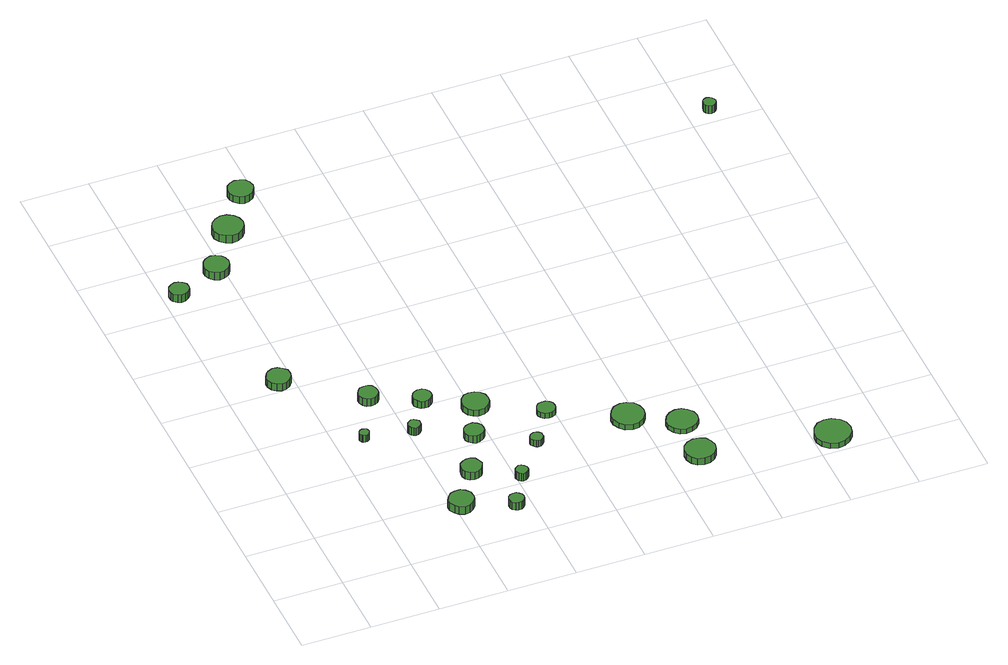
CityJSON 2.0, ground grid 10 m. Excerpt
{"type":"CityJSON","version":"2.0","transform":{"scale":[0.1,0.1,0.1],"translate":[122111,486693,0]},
"CityObjects":{
"tree1":{"type":"SolitaryVegetationObject","attributes":{"function":"something"},"geometry":[{"type":"MultiSurface","lod":"1","boundaries":[[[0,1,2,3,4,5,6,7,8,9,10,11,12,13,14]],[[15,16,17,18,19,20,21,22,23,24,25,26,27,28,29]],[[0,29,28,1]],[[1,28,27,2]],[[2,27,26,3]],[[3,26,25,4]],[[4,25,24,5]],[[5,24,23,6]],[[6,23,22,7]],[[7,22,21,8]],[[8,21,20,9]],[[9,20,19,10]],[[10,19,18,11]],[[11,18,17,12]],[[12,17,16,13]],[[13,16,15,14]],[[14,15,29,0]]]}]},
"tree2":{"type":"SolitaryVegetationObject","attributes":{"function":"something"},"geometry":[{"type":"MultiSurface","lod":"1","boundaries":[[[30,31,32,33,34,35,36,37,38,39,40,41,42,43,44]],[[45,46,47,48,49,50,51,52,53,54,55,56,57,58,59]],[[30,59,58,31]],[[31,58,57,32]],[[32,57,56,33]],[[33,56,55,34]],[[34,55,54,35]],[[35,54,53,36]],[[36,53,52,37]],[[37,52,51,38]],[[38,51,50,39]],[[39,50,49,40]],[[40,49,48,41]],[[41,48,47,42]],[[42,47,46,43]],[[43,46,45,44]],[[44,45,59,30]]]}]},
"tree3":{"type":"SolitaryVegetationObject","attributes":{"function":"something"},"geometry":[{"type":"MultiSurface","lod":"1","boundaries":[[[60,61,62,63,64,65,66,67,68,69,70,71,72,73,74]],[[75,76,77,78,79,80,81,82,83,84,85,86,87,88,89]],[[60,89,88,61]],[[61,88,87,62]],[[62,87,86,63]],[[63,86,85,64]],[[64,85,84,65]],[[65,84,83,66]],[[66,83,82,67]],[[67,82,81,68]],[[68,81,80,69]],[[69,80,79,70]],[[70,79,78,71]],[[71,78,77,72]],[[72,77,76,73]],[[73,76,75,74]],[[74,75,89,60]]]}]},
"tree4":{"type":"SolitaryVegetationObject","attributes":{"function":"something"},"geometry":[{"type":"MultiSurface","lod":"1","boundaries":[[[90,91,92,93,94,95,96,97,98,99,100,101,102,103,104]],[[105,106,107,108,109,110,111,112,113,114,115,116,117,118,119]],[[90,119,118,91]],[[91,118,117,92]],[[92,117,116,93]],[[93,116,115,94]],[[94,115,114,95]],[[95,114,113,96]],[[96,113,112,97]],[[97,112,111,98]],[[98,111,110,99]],[[99,110,109,100]],[[100,109,108,101]],[[101,108,107,102]],[[102,107,106,103]],[[103,106,105,104]],[[104,105,119,90]]]}]},
"tree5":{"type":"SolitaryVegetationObject","attributes":{"function":"something"},"geometry":[{"type":"MultiSurface","lod":"1","boundaries":[[[120,121,122,123,124,125,126,127,128,129,130,131,132,133,134]],[[135,136,137,138,139,140,141,142,143,144,145,146,147,148,149]],[[120,149,148,121]],[[121,148,147,122]],[[122,147,146,123]],[[123,146,145,124]],[[124,145,144,125]],[[125,144,143,126]],[[126,143,142,127]],[[127,142,141,128]],[[128,141,140,129]],[[129,140,139,130]],[[130,139,138,131]],[[131,138,137,132]],[[132,137,136,133]],[[133,136,135,134]],[[134,135,149,120]]]}]},
"tree6":{"type":"SolitaryVegetationObject","attributes":{"function":"something"},"geometry":[{"type":"MultiSurface","lod":"1","boundaries":[[[150,151,152,153,154,155,156,157,158,159,160,161,162,163,164]],[[165,166,167,168,169,170,171,172,173,174,175,176,177,178,179]],[[150,179,178,151]],[[151,178,177,152]],[[152,177,176,153]],[[153,176,175,154]],[[154,175,174,155]],[[155,174,173,156]],[[156,173,172,157]],[[157,172,171,158]],[[158,171,170,159]],[[159,170,169,160]],[[160,169,168,161]],[[161,168,167,162]],[[162,167,166,163]],[[163,166,165,164]],[[164,165,179,150]]]}]},
"tree7":{"type":"SolitaryVegetationObject","attributes":{"function":"something"},"geometry":[{"type":"MultiSurface","lod":"1","boundaries":[[[180,181,182,183,184,185,186,187,188,189,190,191,192,193,194]],[[195,196,197,198,199,200,201,202,203,204,205,206,207,208,209]],[[180,209,208,181]],[[181,208,207,182]],[[182,207,206,183]],[[183,206,205,184]],[[184,205,204,185]],[[185,204,203,186]],[[186,203,202,187]],[[187,202,201,188]],[[188,201,200,189]],[[189,200,199,190]],[[190,199,198,191]],[[191,198,197,192]],[[192,197,196,193]],[[193,196,195,194]],[[194,195,209,180]]]}]},
"tree8":{"type":"SolitaryVegetationObject","attributes":{"function":"something"},"geometry":[{"type":"MultiSurface","lod":"1","boundaries":[[[210,211,212,213,214,215,216,217,218,219,220,221,222,223,224]],[[225,226,227,228,229,230,231,232,233,234,235,236,237,238,239]],[[210,239,238,211]],[[211,238,237,212]],[[212,237,236,213]],[[213,236,235,214]],[[214,235,234,215]],[[215,234,233,216]],[[216,233,232,217]],[[217,232,231,218]],[[218,231,230,219]],[[219,230,229,220]],[[220,229,228,221]],[[221,228,227,222]],[[222,227,226,223]],[[223,226,225,224]],[[224,225,239,210]]]}]},
"tree9":{"type":"SolitaryVegetationObject","attributes":{"function":"something"},"geometry":[{"type":"MultiSurface","lod":"1","boundaries":[[[240,241,242,243,244,245,246,247,248,249,250,251,252,253,254]],[[255,256,257,258,259,260,261,262,263,264,265,266,267,268,269]],[[240,269,268,241]],[[241,268,267,242]],[[242,267,266,243]],[[243,266,265,244]],[[244,265,264,245]],[[245,264,263,246]],[[246,263,262,247]],[[247,262,261,248]],[[248,261,260,249]],[[249,260,259,250]],[[250,259,258,251]],[[251,258,257,252]],[[252,257,256,253]],[[253,256,255,254]],[[254,255,269,240]]]}]},
"tree10":{"type":"SolitaryVegetationObject","attributes":{"function":"something"},"geometry":[{"type":"MultiSurface","lod":"1","boundaries":[[[270,271,272,273,274,275,276,277,278,279,280,281,282,283,284]],[[285,286,287,288,289,290,291,292,293,294,295,296,297,298,299]],[[270,299,298,271]],[[271,298,297,272]],[[272,297,296,273]],[[273,296,295,274]],[[274,295,294,275]],[[275,294,293,276]],[[276,293,292,277]],[[277,292,291,278]],[[278,291,290,279]],[[279,290,289,280]],[[280,289,288,281]],[[281,288,287,282]],[[282,287,286,283]],[[283,286,285,284]],[[284,285,299,270]]]}]},
"tree11":{"type":"SolitaryVegetationObject","attributes":{"function":"something"},"geometry":[{"type":"MultiSurface","lod":"1","boundaries":[[[300,301,302,303,304,305,306,307,308,309,310,311,312,313,314]],[[315,316,317,318,319,320,321,322,323,324,325,326,327,328,329]],[[300,329,328,301]],[[301,328,327,302]],[[302,327,326,303]],[[303,326,325,304]],[[304,325,324,305]],[[305,324,323,306]],[[306,323,322,307]],[[307,322,321,308]],[[308,321,320,309]],[[309,320,319,310]],[[310,319,318,311]],[[311,318,317,312]],[[312,317,316,313]],[[313,316,315,314]],[[314,315,329,300]]]}]},
"tree12":{"type":"SolitaryVegetationObject","attributes":{"function":"something"},"geometry":[{"type":"MultiSurface","lod":"1","boundaries":[[[330,331,332,333,334,335,336,337,338,339,340,341,342,343,344]],[[345,346,347,348,349,350,351,352,353,354,355,356,357,358,359]],[[330,359,358,331]],[[331,358,357,332]],[[332,357,356,333]],[[333,356,355,334]],[[334,355,354,335]],[[335,354,353,336]],[[336,353,352,337]],[[337,352,351,338]],[[338,351,350,339]],[[339,350,349,340]],[[340,349,348,341]],[[341,348,347,342]],[[342,347,346,343]],[[343,346,345,344]],[[344,345,359,330]]]}]},
"tree13":{"type":"SolitaryVegetationObject","attributes":{"function":"something"},"geometry":[{"type":"MultiSurface","lod":"1","boundaries":[[[360,361,362,363,364,365,366,367,368,369,370,371,372,373,374]],[[375,376,377,378,379,380,381,382,383,384,385,386,387,388,389]],[[360,389,388,361]],[[361,388,387,362]],[[362,387,386,363]],[[363,386,385,364]],[[364,385,384,365]],[[365,384,383,366]],[[366,383,382,367]],[[367,382,381,368]],[[368,381,380,369]],[[369,380,379,370]],[[370,379,378,371]],[[371,378,377,372]],[[372,377,376,373]],[[373,376,375,374]],[[374,375,389,360]]]}]},
"tree14":{"type":"SolitaryVegetationObject","attributes":{"function":"something"},"geometry":[{"type":"MultiSurface","lod":"1","boundaries":[[[390,391,392,393,394,395,396,397,398,399,400,401,402,403,404]],[[405,406,407,408,409,410,411,412,413,414,415,416,417,418,419]],[[390,419,418,391]],[[391,418,417,392]],[[392,417,416,393]],[[393,416,415,394]],[[394,415,414,395]],[[395,414,413,396]],[[396,413,412,397]],[[397,412,411,398]],[[398,411,410,399]],[[399,410,409,400]],[[400,409,408,401]],[[401,408,407,402]],[[402,407,406,403]],[[403,406,405,404]],[[404,405,419,390]]]}]},
"tree15":{"type":"SolitaryVegetationObject","attributes":{"function":"something"},"geometry":[{"type":"MultiSurface","lod":"1","boundaries":[[[420,421,422,423,424,425,426,427,428,429,430,431,432,433,434]],[[435,436,437,438,439,440,441,442,443,444,445,446,447,448,449]],[[420,449,448,421]],[[421,448,447,422]],[[422,447,446,423]],[[423,446,445,424]],[[424,445,444,425]],[[425,444,443,426]],[[426,443,442,427]],[[427,442,441,428]],[[428,441,440,429]],[[429,440,439,430]],[[430,439,438,431]],[[431,438,437,432]],[[432,437,436,433]],[[433,436,435,434]],[[434,435,449,420]]]}]},
"tree16":{"type":"SolitaryVegetationObject","attributes":{"function":"something"},"geometry":[{"type":"MultiSurface","lod":"1","boundaries":[[[450,451,452,453,454,455,456,457,458,459,460,461,462,463,464]],[[465,466,467,468,469,470,471,472,473,474,475,476,477,478,479]],[[450,479,478,451]],[[451,478,477,452]],[[452,477,476,453]],[[453,476,475,454]],[[454,475,474,455]],[[455,474,473,456]],[[456,473,472,457]],[[457,472,471,458]],[[458,471,470,459]],[[459,470,469,460]],[[460,469,468,461]],[[461,468,467,462]],[[462,467,466,463]],[[463,466,465,464]],[[464,465,479,450]]]}]},
"tree17":{"type":"SolitaryVegetationObject","attributes":{"function":"something"},"geometry":[{"type":"MultiSurface","lod":"1","boundaries":[[[480,481,482,483,484,485,486,487,488,489,490,491,492,493,494]],[[495,496,497,498,499,500,501,502,503,504,505,506,507,508,509]],[[480,509,508,481]],[[481,508,507,482]],[[482,507,506,483]],[[483,506,505,484]],[[484,505,504,485]],[[485,504,503,486]],[[486,503,502,487]],[[487,502,501,488]],[[488,501,500,489]],[[489,500,499,490]],[[490,499,498,491]],[[491,498,497,492]],[[492,497,496,493]],[[493,496,495,494]],[[494,495,509,480]]]}]},
"tree18":{"type":"SolitaryVegetationObject","attributes":{"function":"something"},"geometry":[{"type":"MultiSurface","lod":"1","boundaries":[[[510,511,512,513,514,515,516,517,518,519,520,521,522,523,524]],[[525,526,527,528,529,530,531,532,533,534,535,536,537,538,539]],[[510,539,538,511]],[[511,538,537,512]],[[512,537,536,513]],[[513,536,535,514]],[[514,535,534,515]],[[515,534,533,516]],[[516,533,532,517]],[[517,532,531,518]],[[518,531,530,519]],[[519,530,529,520]],[[520,529,528,521]],[[521,528,527,522]],[[522,527,526,523]],[[523,526,525,524]],[[524,525,539,510]]]}]},
"tree19":{"type":"SolitaryVegetationObject","attributes":{"function":"something"},"geometry":[{"type":"MultiSurface","lod":"1","boundaries":[[[540,541,542,543,544,545,546,547,548,549,550,551,552,553,554]],[[555,556,557,558,559,560,561,562,563,564,565,566,567,568,569]],[[540,569,568,541]],[[541,568,567,542]],[[542,567,566,543]],[[543,566,565,544]],[[544,565,564,545]],[[545,564,563,546]],[[546,563,562,547]],[[547,562,561,548]],[[548,561,560,549]],[[549,560,559,550]],[[550,559,558,551]],[[551,558,557,552]],[[552,557,556,553]],[[553,556,555,554]],[[554,555,569,540]]]}]},
"tree20":{"type":"SolitaryVegetationObject","attributes":{"function":"something"},"geometry":[{"type":"MultiSurface","lod":"1","boundaries":[[[570,571,572,573,574,575,576,577,578,579,580,581,582,583,584]],[[585,586,587,588,589,590,591,592,593,594,595,596,597,598,599]],[[570,599,598,571]],[[571,598,597,572]],[[572,597,596,573]],[[573,596,595,574]],[[574,595,594,575]],[[575,594,593,576]],[[576,593,592,577]],[[577,592,591,578]],[[578,591,590,579]],[[579,590,589,580]],[[580,589,588,581]],[[581,588,587,582]],[[582,587,586,583]],[[583,586,585,584]],[[584,585,599,570]]]}]},
"tree21":{"type":"SolitaryVegetationObject","attributes":{"function":"something"},"geometry":[{"type":"MultiSurface","lod":"1","boundaries":[[[600,601,602,603,604,605,606,607,608,609,610,611,612,613,614]],[[615,616,617,618,619,620,621,622,623,624,625,626,627,628,629]],[[600,629,628,601]],[[601,628,627,602]],[[602,627,626,603]],[[603,626,625,604]],[[604,625,624,605]],[[605,624,623,606]],[[606,623,622,607]],[[607,622,621,608]],[[608,621,620,609]],[[609,620,619,610]],[[610,619,618,611]],[[611,618,617,612]],[[612,617,616,613]],[[613,616,615,614]],[[614,615,629,600]]]}]},
"tree22":{"type":"SolitaryVegetationObject","attributes":{"function":"something"},"geometry":[{"type":"MultiSurface","lod":"1","boundaries":[[[630,631,632,633,634,635,636,637,638,639,640,641,642,643,644]],[[645,646,647,648,649,650,651,652,653,654,655,656,657,658,659]],[[630,659,658,631]],[[631,658,657,632]],[[632,657,656,633]],[[633,656,655,634]],[[634,655,654,635]],[[635,654,653,636]],[[636,653,652,637]],[[637,652,651,638]],[[638,651,650,639]],[[639,650,649,640]],[[640,649,648,641]],[[641,648,647,642]],[[642,647,646,643]],[[643,646,645,644]],[[644,645,659,630]]]}]}
},
"vertices":[
[94,414,17],[93,421,17],[88,426,17],[82,430,17],[75,431,17],[68,428,17],[63,424,17],[60,417,17],[60,410,17],[63,403,17],[68,399,17],[75,396,17],[82,397,17],[88,401,17],[93,407,17],[93,407,5],[88,401,5],[82,397,5],[75,396,5],[68,399,5],[63,403,5],[60,410,5],[60,417,5],[63,424,5],[68,428,5],[75,431,5],[82,430,5],[88,426,5],[93,421,5],[94,414,5],
[36,632,18],[35,638,18],[31,642,18],[26,645,18],[20,646,18],[15,644,18],[10,640,18],[8,635,18],[8,629,18],[10,624,18],[15,620,18],[20,618,18],[26,619,18],[31,622,18],[35,626,18],[35,626,5],[31,622,5],[26,619,5],[20,618,5],[15,620,5],[10,624,5],[8,629,5],[8,635,5],[10,640,5],[15,644,5],[20,646,5],[26,645,5],[31,642,5],[35,638,5],[36,632,5],
[147,262,16],[146,265,16],[145,267,16],[142,268,16],[139,269,16],[136,268,16],[134,266,16],[133,263,16],[133,260,16],[134,258,16],[136,256,16],[139,255,16],[142,255,16],[145,257,16],[146,259,16],[146,259,4],[145,257,4],[142,255,4],[139,255,4],[136,256,4],[134,258,4],[133,260,4],[133,263,4],[134,266,4],[136,268,4],[139,269,4],[142,268,4],[145,267,4],[146,265,4],[147,262,4],
[226,84,16],[225,92,16],[220,98,16],[214,102,16],[206,102,16],[199,100,16],[194,95,16],[190,88,16],[190,81,16],[194,74,16],[199,69,16],[206,66,16],[214,67,16],[220,71,16],[225,77,16],[225,77,3],[220,71,3],[214,67,3],[206,66,3],[199,69,3],[194,74,3],[190,81,3],[190,88,3],[194,95,3],[199,100,3],[206,102,3],[214,102,3],[220,98,3],[225,92,3],[226,84,3],
[191,339,14],[190,345,14],[187,350,14],[182,353,14],[176,353,14],[170,352,14],[166,348,14],[163,342,14],[163,337,14],[166,331,14],[170,327,14],[176,325,14],[182,326,14],[187,329,14],[190,334,14],[190,334,1],[187,329,1],[182,326,1],[176,325,1],[170,327,1],[166,331,1],[163,337,1],[163,342,1],[166,348,1],[170,352,1],[176,353,1],[182,353,1],[187,350,1],[190,345,1],[191,339,1],
[218,254,15],[218,257,15],[215,260,15],[212,262,15],[208,263,15],[205,261,15],[202,259,15],[200,255,15],[200,252,15],[202,248,15],[205,246,15],[208,244,15],[212,245,15],[215,247,15],[218,250,15],[218,250,2],[215,247,2],[212,245,2],[208,244,2],[205,246,2],[202,248,2],[200,252,2],[200,255,2],[202,259,2],[205,261,2],[208,263,2],[212,262,2],[215,260,2],[218,257,2],[218,254,2],
[106,661,18],[104,668,18],[100,674,18],[93,678,18],[86,679,18],[78,676,18],[73,671,18],[70,664,18],[70,657,18],[73,650,18],[78,645,18],[86,642,18],[93,643,18],[100,647,18],[104,653,18],[104,653,5],[100,647,5],[93,643,5],[86,642,5],[78,645,5],[73,650,5],[70,657,5],[70,664,5],[73,671,5],[78,676,5],[86,679,5],[93,678,5],[100,674,5],[104,668,5],[106,661,5],
[263,144,15],[261,150,15],[258,156,15],[252,159,15],[246,159,15],[240,157,15],[235,153,15],[233,147,15],[233,141,15],[235,135,15],[240,131,15],[246,129,15],[252,130,15],[258,133,15],[261,138,15],[261,138,2],[258,133,2],[252,130,2],[246,129,2],[240,131,2],[235,135,2],[233,141,2],[233,147,2],[235,153,2],[240,157,2],[246,159,2],[252,159,2],[258,156,2],[261,150,2],[263,144,2],
[289,58,15],[288,63,15],[285,66,15],[282,69,15],[277,69,15],[273,68,15],[269,65,15],[268,61,15],[268,56,15],[269,52,15],[273,49,15],[277,48,15],[282,48,15],[285,50,15],[288,54,15],[288,54,2],[285,50,2],[282,48,2],[277,48,2],[273,49,2],[269,52,2],[268,56,2],[268,61,2],[269,65,2],[273,68,2],[277,69,2],[282,69,2],[285,66,2],[288,63,2],[289,58,2],
[256,307,13],[255,312,13],[251,317,13],[247,319,13],[241,320,13],[236,318,13],[232,315,13],[229,310,13],[229,304,13],[232,299,13],[236,295,13],[241,294,13],[247,294,13],[251,297,13],[255,301,13],[255,301,1],[251,297,1],[247,294,1],[241,294,1],[236,295,1],[232,299,1],[229,304,1],[229,310,1],[232,315,1],[236,318,1],[241,320,1],[247,319,1],[251,317,1],[255,312,1],[256,307,1],
[316,110,15],[316,114,15],[313,117,15],[310,119,15],[306,120,15],[303,118,15],[300,116,15],[298,112,15],[298,109,15],[300,105,15],[303,103,15],[306,101,15],[310,102,15],[313,104,15],[316,107,15],[316,107,2],[313,104,2],[310,102,2],[306,101,2],[303,103,2],[300,105,2],[298,109,2],[298,112,2],[300,116,2],[303,118,2],[306,120,2],[310,119,2],[313,117,2],[316,114,2],[316,110,2],
[294,214,13],[293,220,13],[289,225,13],[284,228,13],[278,228,13],[273,226,13],[268,222,13],[266,217,13],[266,211,13],[268,206,13],[273,202,13],[278,200,13],[284,201,13],[289,204,13],[293,208,13],[293,208,1],[289,204,1],[284,201,1],[278,200,1],[273,202,1],[268,206,1],[266,211,1],[266,217,1],[268,222,1],[273,226,1],[278,228,1],[284,228,1],[289,225,1],[293,220,1],[294,214,1],
[154,727,20],[152,736,20],[147,743,20],[139,748,20],[130,749,20],[121,746,20],[114,740,20],[110,732,20],[110,722,20],[114,714,20],[121,708,20],[130,705,20],[139,706,20],[147,711,20],[152,718,20],[152,718,7],[147,711,7],[139,706,7],[130,705,7],[121,708,7],[114,714,7],[110,722,7],[110,732,7],[114,740,7],[121,746,7],[130,749,7],[139,748,7],[147,743,7],[152,736,7],[154,727,7],
[324,271,11],[323,279,11],[318,285,11],[311,289,11],[303,290,11],[295,288,11],[289,282,11],[286,275,11],[286,267,11],[289,259,11],[295,254,11],[303,251,11],[311,252,11],[318,256,11],[323,263,11],[323,263,1],[318,256,1],[311,252,1],[303,251,1],[295,254,1],[289,259,1],[286,267,1],[286,275,1],[289,282,1],[295,288,1],[303,290,1],[311,289,1],[318,285,1],[323,279,1],[324,271,1],
[362,170,12],[362,174,12],[359,177,12],[356,179,12],[352,179,12],[349,178,12],[346,176,12],[344,172,12],[344,168,12],[346,165,12],[349,162,12],[352,161,12],[356,161,12],[359,163,12],[362,167,12],[362,167,1],[359,163,1],[356,161,1],[352,161,1],[349,162,1],[346,165,1],[344,168,1],[344,172,1],[346,176,1],[349,178,1],[352,179,1],[356,179,1],[359,177,1],[362,174,1],[362,170,1],
[195,791,21],[193,799,21],[189,805,21],[182,808,21],[175,809,21],[168,807,21],[162,802,21],[159,795,21],[159,787,21],[162,781,21],[168,775,21],[175,773,21],[182,774,21],[189,778,21],[193,784,21],[193,784,9],[189,778,9],[182,774,9],[175,773,9],[168,775,9],[162,781,9],[159,787,9],[159,795,9],[162,802,9],[168,807,9],[175,809,9],[182,808,9],[189,805,9],[193,799,9],[195,791,9],
[402,223,10],[401,229,10],[398,233,10],[393,236,10],[388,236,10],[382,235,10],[378,231,10],[376,226,10],[376,221,10],[378,216,10],[382,212,10],[388,211,10],[393,211,10],[398,214,10],[401,218,10],[401,218,1],[398,214,1],[393,211,1],[388,211,1],[382,212,1],[378,216,1],[376,221,1],[376,226,1],[378,231,1],[382,235,1],[388,236,1],[393,236,1],[398,233,1],[401,229,1],[402,223,1],
[509,169,10],[507,179,10],[502,187,10],[493,192,10],[484,193,10],[474,190,10],[467,183,10],[463,174,10],[463,165,10],[467,156,10],[474,149,10],[484,146,10],[493,147,10],[502,152,10],[507,160,10],[507,160,1],[502,152,1],[493,147,1],[484,146,1],[474,149,1],[467,156,1],[463,165,1],[463,174,1],[467,183,1],[474,190,1],[484,193,1],[493,192,1],[502,187,1],[507,179,1],[509,169,1],
[570,64,11],[568,73,11],[563,81,11],[555,85,11],[546,86,11],[537,83,11],[530,77,11],[527,69,11],[527,60,11],[530,52,11],[537,45,11],[546,43,11],[555,44,11],[563,48,11],[568,55,11],[568,55,0],[563,48,0],[555,44,0],[546,43,0],[537,45,0],[530,52,0],[527,60,0],[527,69,0],[530,77,0],[537,83,0],[546,86,0],[555,85,0],[563,81,0],[568,73,0],[570,64,0],
[572,132,9],[570,141,9],[564,148,9],[557,153,9],[548,154,9],[539,151,9],[532,145,9],[528,137,9],[528,128,9],[532,119,9],[539,113,9],[548,111,9],[557,112,9],[564,116,9],[570,123,9],[570,123,1],[564,116,1],[557,112,1],[548,111,1],[539,113,1],[532,119,1],[528,128,1],[528,137,1],[532,145,1],[539,151,1],[548,154,1],[557,153,1],[564,148,1],[570,141,1],[572,132,1],
[754,32,9],[752,43,9],[746,51,9],[736,57,9],[726,58,9],[715,55,9],[707,47,9],[703,37,9],[703,27,9],[707,17,9],[715,9,9],[726,6,9],[736,7,9],[746,13,9],[752,21,9],[752,21,0],[746,13,0],[736,7,0],[726,6,0],[715,9,0],[707,17,0],[703,27,0],[703,37,0],[707,47,0],[715,55,0],[726,58,0],[736,57,0],[746,51,0],[752,43,0],[754,32,0],
[838,715,24],[837,718,24],[835,721,24],[832,723,24],[828,724,24],[824,723,24],[821,720,24],[820,716,24],[820,713,24],[821,709,24],[824,707,24],[828,705,24],[832,706,24],[835,708,24],[837,711,24],[837,711,11],[835,708,11],[832,706,11],[828,705,11],[824,707,11],[821,709,11],[820,713,11],[820,716,11],[821,720,11],[824,723,11],[828,724,11],[832,723,11],[835,721,11],[837,718,11],[838,715,11]
]}
